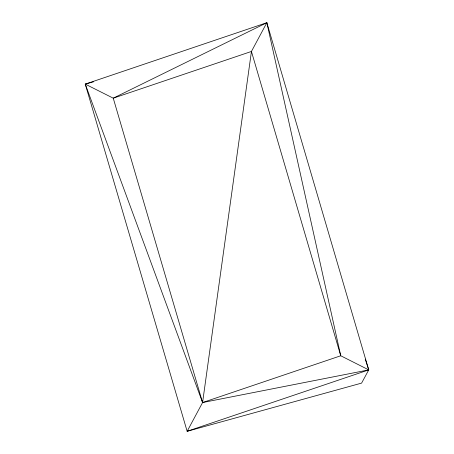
<?xml version="1.0" encoding="UTF-8"?>
<svg xmlns="http://www.w3.org/2000/svg" width="454" height="454" viewBox="0 0 454 454"><rect width="100%" height="100%" fill="white"/><g stroke="black" fill="none" stroke-linecap="round" stroke-linejoin="round"><path stroke-width="0.68" d="M93.433 81.851L85.256 84.109L202.58 402.545L368.744 369.891L340.75 355.766L266.85 22.7L251.437 51.455L202.58 402.545L187.15 431.3L361.6 383.102L368.744 369.891L266.85 22.7L85.256 84.109L187.15 431.3L368.744 369.891L365.232 359.114M266.85 22.7L113.25 98.177L85.256 84.109M340.75 355.766L202.58 402.545L113.25 98.177L251.437 51.455L340.75 355.766"/></g></svg>
